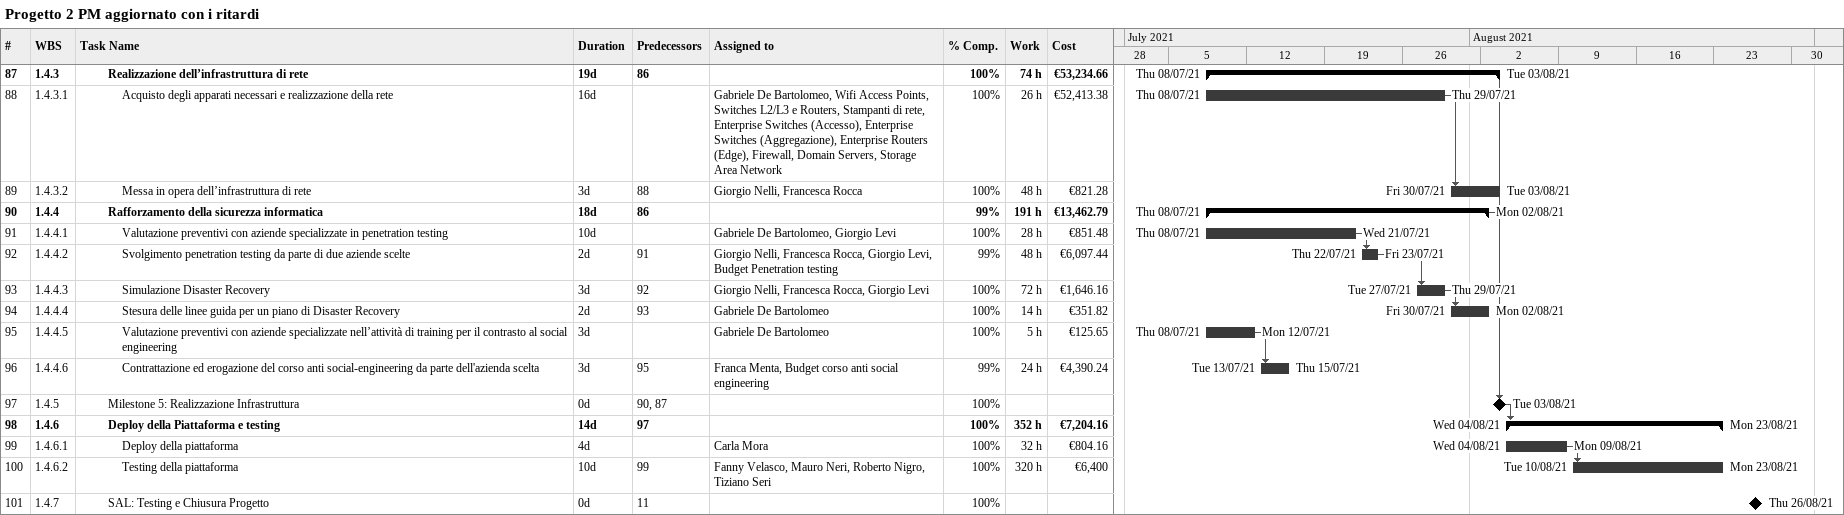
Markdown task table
Progetto 2 PM aggiornato con i ritardi

| ID | WBS | Task | Duration | Start | Finish | Predecessors | Resources | % complete | Work (h) | Cost (€) |
|---|---|---|---|---|---|---|---|---|---|---|
| 87 | 1.4.3 | **Realizzazione dell’infrastruttura di rete** | 19d | 2021-07-08 | 2021-08-03 | 86 |  | 100 | 74 | 53234.66 |
| 88 | 1.4.3.1 | Acquisto degli apparati necessari e realizzazione della rete | 16d | 2021-07-08 | 2021-07-29 |  | Gabriele De Bartolomeo, Wifi Access Points, Switches L2/L3 e Routers, Stampanti di rete, Enterprise Switches (Accesso), Enterprise Switches (Aggregazione), Enterprise Routers (Edge), Firewall, Domain Servers, Storage Area Network | 100 | 26 | 52413.38 |
| 89 | 1.4.3.2 | Messa in opera dell’infrastruttura di rete | 3d | 2021-07-30 | 2021-08-03 | 88 | Giorgio Nelli, Francesca Rocca | 100 | 48 | 821.28 |
| 90 | 1.4.4 | **Rafforzamento della sicurezza informatica** | 18d | 2021-07-08 | 2021-08-02 | 86 |  | 99 | 191 | 13462.79 |
| 91 | 1.4.4.1 | Valutazione preventivi con aziende specializzate in penetration testing | 10d | 2021-07-08 | 2021-07-21 |  | Gabriele De Bartolomeo, Giorgio Levi | 100 | 28 | 851.48 |
| 92 | 1.4.4.2 | Svolgimento penetration testing da parte di due aziende scelte | 2d | 2021-07-22 | 2021-07-23 | 91 | Giorgio Nelli, Francesca Rocca, Giorgio Levi, Budget Penetration testing | 99 | 48 | 6097.44 |
| 93 | 1.4.4.3 | Simulazione Disaster Recovery | 3d | 2021-07-27 | 2021-07-29 | 92 | Giorgio Nelli, Francesca Rocca, Giorgio Levi | 100 | 72 | 1646.16 |
| 94 | 1.4.4.4 | Stesura delle linee guida per un piano di Disaster Recovery | 2d | 2021-07-30 | 2021-08-02 | 93 | Gabriele De Bartolomeo | 100 | 14 | 351.82 |
| 95 | 1.4.4.5 | Valutazione preventivi con aziende specializzate nell’attività di training per il contrasto al social engineering | 3d | 2021-07-08 | 2021-07-12 |  | Gabriele De Bartolomeo | 100 | 5 | 125.65 |
| 96 | 1.4.4.6 | Contrattazione ed erogazione del corso anti social-engineering da parte dell'azienda scelta | 3d | 2021-07-13 | 2021-07-15 | 95 | Franca Menta, Budget corso anti social engineering | 99 | 24 | 4390.24 |
| 97 | 1.4.5 | Milestone 5: Realizzazione Infrastruttura | 0d | 2021-08-03 | 2021-08-03 | 90, 87 |  | 100 |  |  |
| 98 | 1.4.6 | **Deploy della Piattaforma e testing** | 14d | 2021-08-04 | 2021-08-23 | 97 |  | 100 | 352 | 7204.16 |
| 99 | 1.4.6.1 | Deploy della piattaforma | 4d | 2021-08-04 | 2021-08-09 |  | Carla Mora | 100 | 32 | 804.16 |
| 100 | 1.4.6.2 | Testing della piattaforma | 10d | 2021-08-10 | 2021-08-23 | 99 | Fanny Velasco, Mauro Neri, Roberto Nigro, Tiziano Seri | 100 | 320 | 6400 |
| 101 | 1.4.7 | SAL: Testing e Chiusura Progetto | 0d | 2021-08-26 | 2021-08-26 | 11 |  | 100 |  |  |
